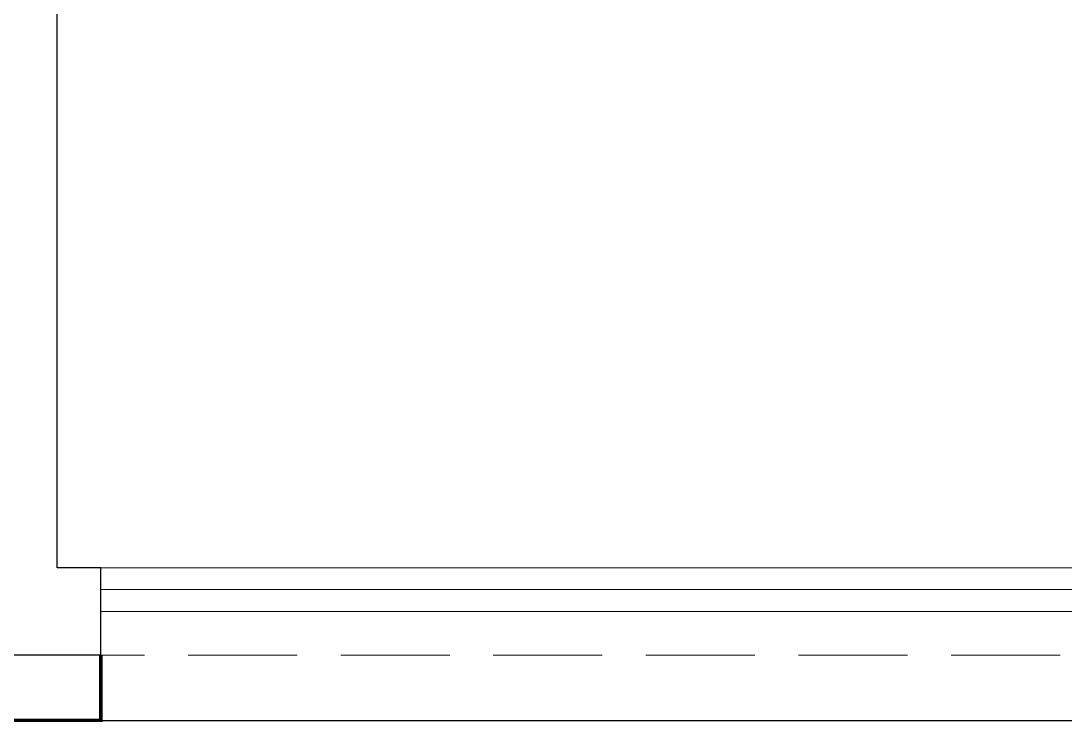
# Model space of a CAD drawing. Extents: x 3753737 to 4713801, y -857380 to 24339.
# Drawn here: x 4044430 to 4046825, y -768977 to -767368 of the extents above; entities that cross this region are included whole.
import ezdxf

# ---------------------------------------------------------------- set-up
doc = ezdxf.new("R2010")
doc.units = 0
doc.header["$LTSCALE"] = 1000
doc.header["$MEASUREMENT"] = 0
doc.linetypes.add('DASH', pattern=[0.35, 0.25, -0.1])
doc.layers.get('0').update_dxf_attribs({"linetype": 'CONTINUOUS'})
for name, color, linetype in [('!!电气', 1, 'CONTINUOUS'), ('WALL', 252, 'CONTINUOUS'), ('看线', 185, 'CONTINUOUS')]:
    doc.layers.add(name, color=color, linetype=linetype)
doc.layers.add('平面-栏杆', color=56, linetype='CONTINUOUS', lineweight=15)
doc.layers.add('平面-看线', color=252, linetype='CONTINUOUS', lineweight=15)

# ---------------------------------------------------------------- blocks, each defined once
blk = doc.blocks.new('A$C1C403CBE')
at = {"color": 252, "const_width": 8}
blk.add_lwpolyline([(2550, -100), (2550, -250), (3700, -250), (3700, -100)], dxfattribs=at)
at = {"layer": 'WALL', "color": 252}
for p, q in [((3600, 100), (3600, 1700)), ((3700, 100), (3600, 100)), ((3700, -100), (3700, 100)), ((3700, -100), (3500, -100))]:
    blk.add_line(p, q, dxfattribs=at)
at = {"layer": '平面-栏杆', "color": 252}
for points in [[(8350, 50), (3700, 50)], [(8350, 0), (3700, 0)]]:
    blk.add_lwpolyline(points, dxfattribs=at)
at = {"layer": '平面-看线', "color": 252}
blk.add_lwpolyline([(8350, 100), (3700, 100)], dxfattribs=at)
at = {"layer": '平面-看线', "color": 252, "linetype": 'DASH'}
blk.add_lwpolyline([(8350, -100), (3700, -100)], dxfattribs=at)
at = {"layer": '看线', "color": 252, "ltscale": 0.5}
blk.add_lwpolyline([(3700, -250), (8350, -250)], dxfattribs=at)

msp = doc.modelspace()

# ---------------------------------------------------------------- block references
at = {"layer": '!!电气'}
msp.add_blockref('A$C1C403CBE', (4040913.4, -768722.9), dxfattribs=at)

doc.saveas('drawing.dxf')
